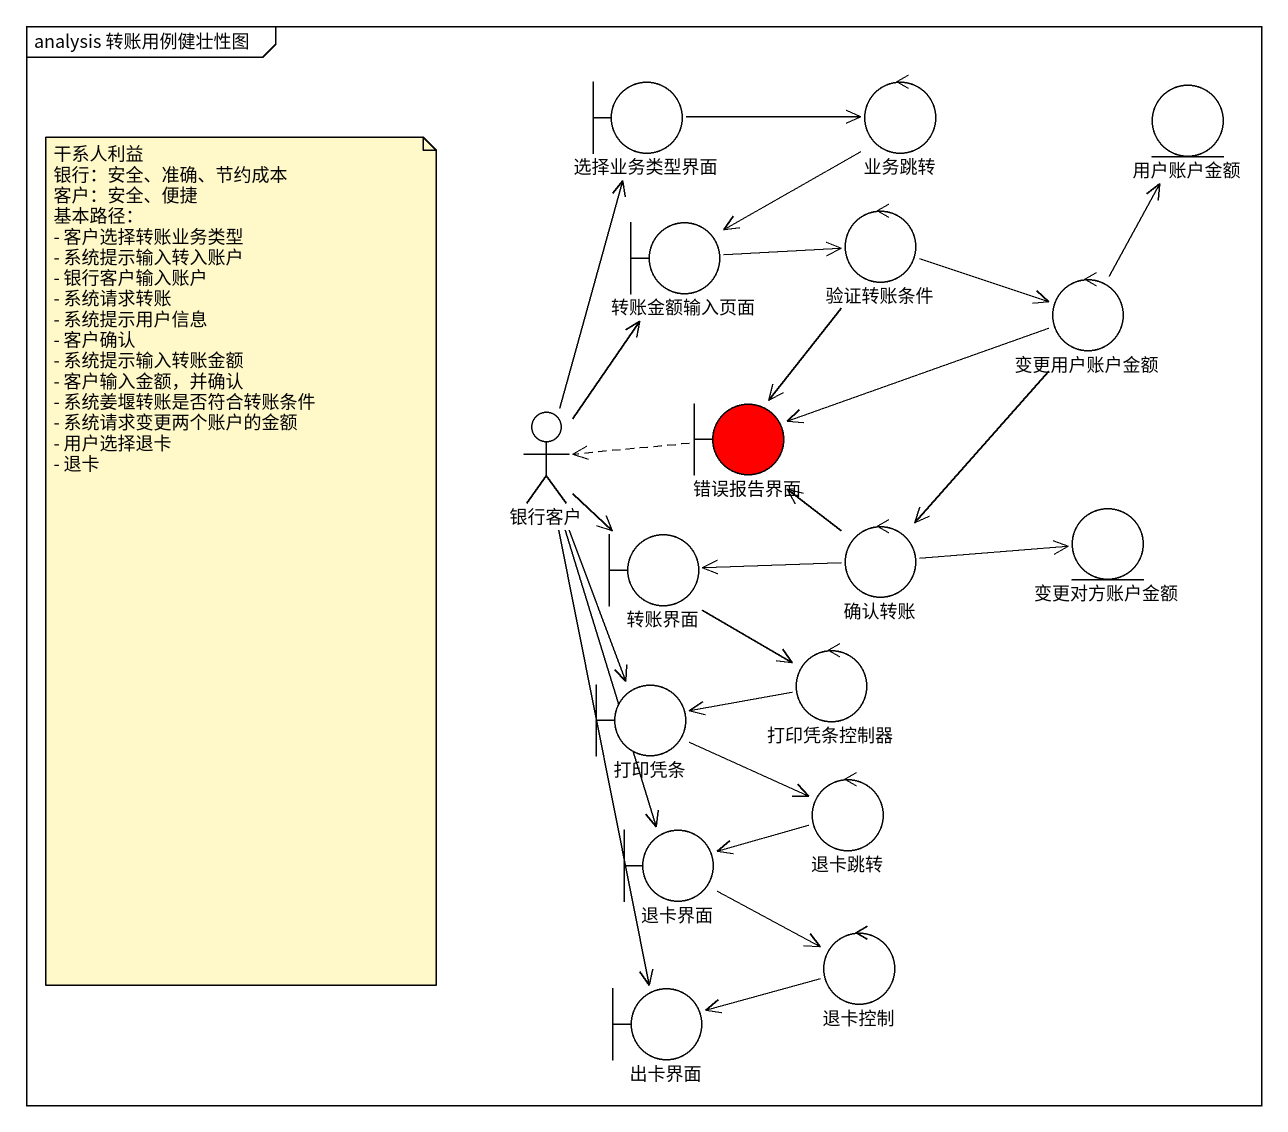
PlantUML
@startuml
mainframe analysis 转账用例健壮性图
boundary 选择业务类型界面
control 业务跳转
entity 用户账户金额
boundary 转账金额输入页面
control 验证转账条件
control 变更用户账户金额
actor 银行客户
boundary 错误报告界面 #FF0000
boundary 转账界面
control 确认转账
entity 变更对方账户金额
boundary 打印凭条
control 打印凭条控制器
boundary 退卡界面
control 退卡跳转
control 退卡控制
boundary 出卡界面
选择业务类型界面 -right-> 业务跳转
业务跳转 --> 转账金额输入页面
转账金额输入页面 -right-> 验证转账条件
验证转账条件 -right-> 变更用户账户金额
验证转账条件 --> 错误报告界面
变更用户账户金额 -up-> 用户账户金额
变更用户账户金额 -left-> 错误报告界面
变更用户账户金额 --> 确认转账
银行客户 -up-> 选择业务类型界面
银行客户 -up-> 转账金额输入页面
银行客户 --> 转账界面
银行客户 --> 打印凭条
银行客户 --> 退卡界面
银行客户 --> 出卡界面
错误报告界面 .left.> 银行客户
转账界面 --> 打印凭条控制器
确认转账 -up-> 错误报告界面
确认转账 -left-> 转账界面
确认转账 -right-> 变更对方账户金额
打印凭条 -right-> 退卡跳转
打印凭条控制器 -left-> 打印凭条
退卡界面 -right-> 退卡控制
退卡跳转 -left-> 退卡界面
退卡控制 -left-> 出卡界面
note as N1
  干系人利益
  银行：安全、准确、节约成本
  客户：安全、便捷
  基本路径：
  - 客户选择转账业务类型
  - 系统提示输入转入账户
  - 银行客户输入账户
  - 系统请求转账
  - 系统提示用户信息
  - 客户确认
  - 系统提示输入转账金额
  - 客户输入金额，并确认
  - 系统姜堰转账是否符合转账条件
  - 系统请求变更两个账户的金额
  - 用户选择退卡
  - 退卡
end note
@enduml
